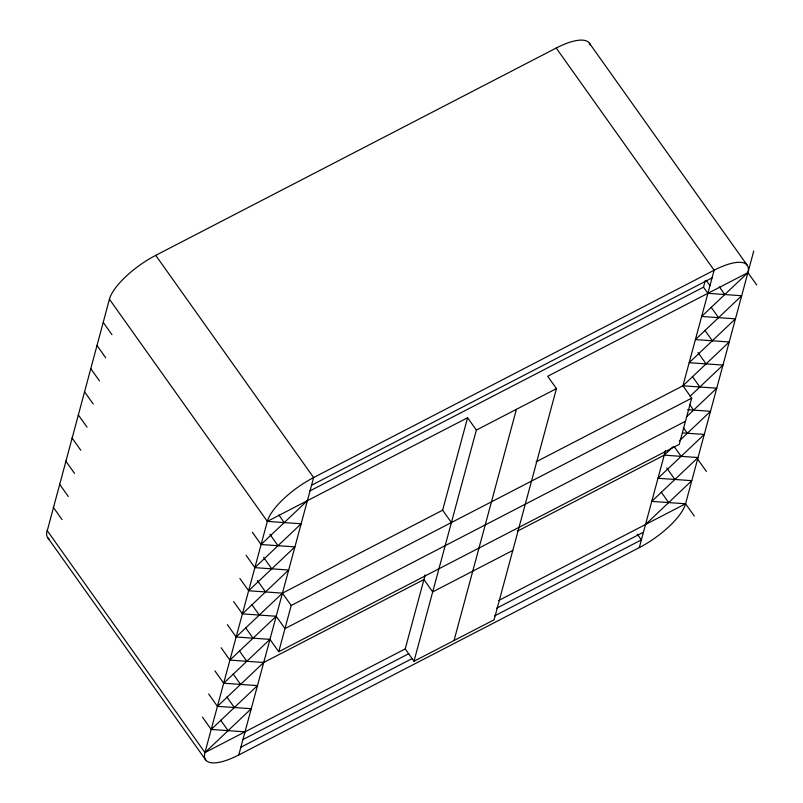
<?xml version="1.0" encoding="UTF-8"?>
<svg xmlns="http://www.w3.org/2000/svg" width="803" height="803" viewBox="0 0 803 803"><rect width="100%" height="100%" fill="white"/><g stroke="black" fill="none" stroke-linecap="round" stroke-linejoin="round"><path stroke-width="1.2" d="M590.285 45.149A48.331 16.482 -35.4 0 0 556.218 48.039L155.722 255.364A48.331 16.482 -35.4 0 0 109.429 299.218L46.584 533.232A48.331 16.482 -35.4 0 0 49.304 539.174M753.756 251.028L685.561 503.782A48.331 16.482 -35.4 0 1 639.278 547.636L238.772 754.961A48.331 16.482 -35.4 0 1 204.956 752.572L267.339 521.398A48.331 16.482 -35.4 0 1 313.622 477.554L714.128 270.22A48.331 16.482 -35.4 0 1 747.934 272.608L756.707 284.955M238.772 754.961L313.622 477.554L155.722 255.364M227.379 624.644L236.142 636.99L269.959 639.369L278.731 651.715L291.208 605.482L691.704 398.158L682.931 385.811L714.128 270.22L556.218 48.039M47.056 530.392L204.956 752.572L405.214 648.914L425.168 574.938M236.142 636.99L282.435 593.136L442.634 510.206L467.587 417.741L476.36 430.077L413.987 661.25L405.214 648.914M454.036 640.523L516.409 409.349M690.048 396.28L722.991 365.074L689.175 362.695L735.458 318.841L701.651 316.462L747.934 272.608L547.686 376.276L556.459 388.612L494.086 619.786L413.987 661.25M309.677 491.045L703.498 287.173L705.285 280.568M639.278 547.636L665.466 450.543M691.704 398.158L679.238 444.39L278.731 651.715M252.323 532.178L261.095 544.514L307.388 500.67M246.089 555.295L254.862 567.641L301.145 523.787L267.339 521.398L109.429 299.218M239.846 578.411L248.619 590.757L294.912 546.903L261.095 544.514M233.613 601.527L242.386 613.873L288.668 570.02L254.862 567.641M221.136 647.76L229.909 660.106L276.202 616.252L284.975 628.598L685.471 421.274M214.903 670.876L223.676 683.223L269.959 639.369M208.66 693.993L217.432 706.339L263.725 662.495L423.924 579.555L432.697 591.901L512.796 550.436M202.426 717.119L211.199 729.455L257.482 685.611L223.676 683.223M204.956 752.572L251.249 708.728L217.432 706.339M536.083 461.835L682.931 385.811L729.224 341.958L695.408 339.579L741.701 295.725L707.885 293.336L703.498 287.173M686.485 416.867L716.748 388.19L682.931 385.811M517.373 531.184L664.222 455.16L673.125 446.729M679.358 440.827L710.514 411.317L687.569 409.691M645.512 524.52L691.795 480.666L657.988 478.277L704.271 434.433L682.54 432.897M311.544 485.253L712.04 277.928M267.339 521.398L467.587 417.741M476.36 430.077L556.459 388.612M498.663 600.534L685.561 503.782L694.334 516.128M242.928 739.553L408.697 653.742M496.585 608.242L643.434 532.218M240.85 747.252L412.18 658.56M494.497 615.951L641.356 539.927L637.301 534.226M664.222 455.16L698.038 457.549L651.745 501.393L685.561 503.782M248.619 590.757L282.435 593.136L291.208 605.482M242.386 613.873L276.202 616.252M229.909 660.106L263.725 662.495M211.199 729.455L245.005 731.844M589.372 43.151L747.272 265.341M719.398 286.932L724.798 294.53M706.208 280.347L709.962 285.637M711.137 307.208L718.555 317.647M704.893 330.324L712.321 340.763M697.978 352.487L706.078 363.889M692.417 376.557L699.845 387.006M689.556 404.421L693.601 410.122M683.323 427.537L687.368 433.239M697.616 459.085L706.389 471.431M674.379 446.859L681.135 456.355M666.791 468.079L674.891 479.471M661.23 492.149L668.658 502.588M442.634 510.206L451.406 522.552M278.842 514.994L284.242 522.592M269.908 534.316L277.999 545.709M103.196 322.334L111.968 334.68M263.665 557.433L271.765 568.825M96.952 345.451L105.725 357.797M257.432 580.549L265.532 591.941M90.719 368.567L99.492 380.913M251.871 604.619L259.289 615.068M84.476 391.683L93.248 404.029M245.628 627.735L253.055 638.184M78.242 414.81L87.015 427.146M239.394 650.852L246.812 661.301M72.009 437.926L80.782 450.262M233.151 673.968L240.579 684.417M65.766 461.042L74.538 473.389M226.918 697.084L234.346 707.533M59.532 484.159L68.305 496.505M220.684 720.211L228.102 730.65M53.289 507.275L62.062 519.621M47.718 537.659L205.618 759.849"/></g></svg>
